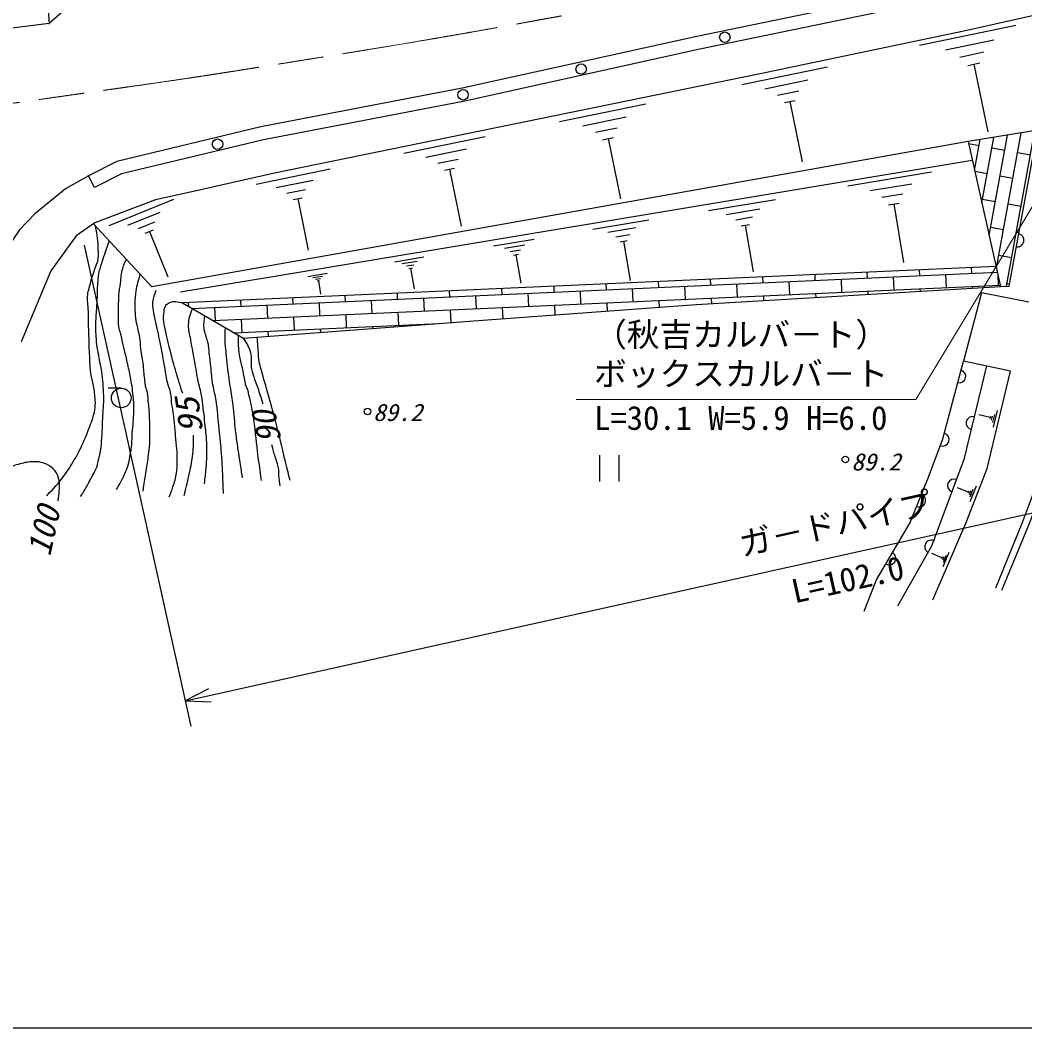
# Model space of a CAD drawing. Units: millimetres, scale not verified. Extents: x 40000 to 680000, y 20000 to 380000.
# Drawn here: x 384296 to 461199, y 205000 to 282138 of the extents above; entities that cross this region are included whole.
import ezdxf
from ezdxf.enums import TextEntityAlignment as Align

# ---------------------------------------------------------------- set-up
doc = ezdxf.new("R2010")
doc.units = ezdxf.units.MM
doc.header["$LTSCALE"] = 1000
doc.linetypes.add('CHAIN', pattern=[18.5, 12, -1.5, 3.5, -1.5])
for name, color, linetype, lineweight in [('M-BGD', 7, 'Continuous', 25), ('M-BMK', 2, 'CHAIN', 13), ('M-STR-HTXT', 7, 'Continuous', 13), ('M-STR-STRC', 7, 'Continuous', 25), ('M-TTL-BAND', 7, 'Continuous', 25)]:
    doc.layers.add(name, color=color, linetype=linetype, lineweight=lineweight)
doc.styles.add('@ＭＳ ゴシック', font='')
doc.styles.add('ＭＳ ゴシック', font='')
doc.styles.get('@ＭＳ ゴシック').set_extended_font_data('@MS Gothic')
doc.styles.get('ＭＳ ゴシック').set_extended_font_data('MS Gothic')

msp = doc.modelspace()

# ---------------------------------------------------------------- linework, layer by layer
at = {"layer": 'M-BGD'}
for p, q in [((386438, 282955), (386516, 281839)), ((453136, 280212), (460519, 281756)), ((455136, 279860), (458827, 280632)), ((456213, 279315), (458059, 279701)), ((439526, 277208), (446105, 278554)), ((456829, 278673), (457752, 278866)), ((457290, 278769), (458371, 273601)), ((441306, 276887), (444595, 277560)), ((442263, 276397), (443907, 276734)), ((425592, 274374), (432188, 275724)), ((442808, 275824), (443631, 275992)), ((443219, 275908), (444162, 271303)), ((472879, 275503), (456851, 272838)), ((427376, 274052), (430674, 274727)), ((428335, 273561), (429984, 273899)), ((413667, 271956), (419891, 273230)), ((428883, 272986), (429707, 273155)), ((429295, 273070), (430240, 268453)), ((457906, 268153), (458825, 273166)), ((458467, 265664), (459873, 273340)), ((459027, 263175), (460922, 273515)), ((459785, 261762), (461971, 273689)), ((456851, 272838), (394374, 261721)), ((456851, 272838), (459348, 261753)), ((457690, 272521), (456889, 272667)), ((457345, 270641), (457776, 272992)), ((459657, 272160), (458673, 272340)), ((415351, 271652), (418462, 272289)), ((461624, 271800), (460641, 271980)), ((457176, 271394), (396561, 261303)), ((416256, 271189), (417812, 271508)), ((416772, 270646), (417550, 270806)), ((389998, 269321), (389537, 270209)), ((402368, 269593), (408015, 270749)), ((417161, 270726), (418053, 266370)), ((447643, 269460), (454049, 270527)), ((458313, 270373), (457367, 270546)), ((460280, 270013), (459297, 270193)), ((403895, 269317), (406718, 269895)), ((449351, 269086), (452554, 269619)), ((391108, 266428), (396053, 268443)), ((404716, 268897), (406128, 269186)), ((405185, 268405), (405891, 268549)), ((405538, 268477), (406347, 264524)), ((450259, 268579), (451860, 268845)), ((436977, 267566), (442108, 268420)), ((438345, 267266), (440911, 267693)), ((450766, 268005), (451567, 268138)), ((451166, 268071), (451913, 263587)), ((458936, 268226), (457952, 268406)), ((460903, 267865), (459920, 268045)), ((392546, 266437), (395018, 267445)), ((439072, 266860), (440355, 267073)), ((394374, 261721), (389918, 266547)), ((393365, 266195), (394601, 266698)), ((428131, 266147), (432420, 266861)), ((429274, 265896), (431419, 266253)), ((439478, 266400), (440120, 266507)), ((439799, 266453), (440397, 262861)), ((459559, 266078), (458576, 266258)), ((393876, 265826), (394494, 266078)), ((394185, 265952), (395595, 262491)), ((420539, 264860), (423645, 265377)), ((429882, 265557), (430954, 265735)), ((460740, 265862), (460543, 265898)), ((421368, 264679), (422921, 264937)), ((430221, 265172), (430758, 265262)), ((430490, 265217), (430989, 262215)), ((412943, 263635), (415200, 264011)), ((421808, 264433), (422584, 264562)), ((422053, 264155), (422442, 264219)), ((422248, 264187), (422610, 262013)), ((460182, 263931), (459199, 264111)), ((413544, 263503), (414673, 263691)), ((413864, 263325), (414428, 263419)), ((414043, 263123), (414325, 263169)), ((414184, 263146), (414447, 261566)), ((457146, 262756), (457126, 263206)), ((397445, 260069), (459102, 262844)), ((406307, 262516), (407789, 262762)), ((406702, 262429), (407443, 262552)), ((406912, 262312), (407283, 262373)), ((437167, 261857), (437146, 262307)), ((441163, 262036), (441142, 262487)), ((445159, 262216), (445138, 262667)), ((447202, 261307), (447157, 262306)), ((449155, 262396), (449134, 262846)), ((451198, 261487), (451153, 262486)), ((453151, 262576), (453130, 263026)), ((455193, 261667), (455149, 262666)), ((459189, 261847), (459155, 262608)), ((399052, 259140), (459325, 261853)), ((407030, 262179), (407215, 262210)), ((407122, 262194), (407295, 261156)), ((421183, 261137), (421163, 261588)), ((425179, 261317), (425159, 261767)), ((429175, 261497), (429155, 261947)), ((431218, 260588), (431173, 261587)), ((433171, 261677), (433150, 262127)), ((435214, 260768), (435169, 261767)), ((439210, 260948), (439165, 261947)), ((443206, 261127), (443161, 262126)), ((453204, 261387), (453195, 261577)), ((457197, 261625), (457191, 261757)), ((460019, 261927), (459822, 261963)), ((405199, 260418), (405179, 260868)), ((409195, 260598), (409175, 261048)), ((413191, 260778), (413171, 261228)), ((415234, 259869), (415189, 260868)), ((417187, 260957), (417167, 261408)), ((419230, 260048), (419185, 261047)), ((423226, 260228), (423181, 261227)), ((427222, 260408), (427177, 261407)), ((437231, 260434), (437212, 260858)), ((441224, 260673), (441208, 261037)), ((445217, 260911), (445204, 261217)), ((449211, 261149), (449200, 261397)), ((397200, 260210), (397187, 260509)), ((399250, 259149), (399205, 260148)), ((401203, 260238), (401183, 260688)), ((403246, 259329), (403201, 260328)), ((407242, 259509), (407197, 260508)), ((411238, 259689), (411193, 260688)), ((417276, 258988), (417232, 259958)), ((421266, 259286), (421228, 260138)), ((425257, 259577), (425224, 260318)), ((429248, 259868), (429220, 260498)), ((433239, 260159), (433216, 260678)), ((401293, 258240), (401248, 259239)), ((405289, 258420), (405244, 259419)), ((409285, 258600), (409240, 259599)), ((413281, 258780), (413236, 259779)), ((400658, 258212), (416335, 258917)), ((407299, 258234), (407287, 258510)), ((411290, 258536), (411283, 258690)), ((415280, 258837), (415279, 258870)), ((403309, 257933), (403291, 258330)), ((392031, 253968), (391031, 253968)), ((459071, 252246), (458770, 250992)), ((458544, 251709), (457666, 251920)), ((458563, 251788), (458525, 251631)), ((458707, 251836), (458632, 251523)), ((458870, 251963), (458720, 251336)), ((428637, 248827), (428637, 246827)), ((430137, 246827), (430137, 248827)), ((456874, 246005), (456038, 246331)), ((456903, 246079), (456844, 245930)), ((457051, 246107), (456935, 245809)), ((457229, 246210), (456996, 245613)), ((457465, 246461), (456998, 245268)), ((454834, 240979), (454076, 241303)), ((454863, 241046), (454805, 240911)), ((455000, 241068), (454884, 240797)), ((455390, 241381), (454927, 240299)), ((455166, 241157), (454935, 240616))]:
    msp.add_line(p, q, dxfattribs=at)
for points in [[(566002, 309055), (544558, 304223), (533169, 301563), (525159, 299860), (485862, 291329), (457129, 285260), (436102, 280887), (418134, 276920), (402713, 273960), (391692, 271329), (389537, 270209), (387762, 269226), (385383, 267286), (384258, 266089), (382940, 264159), (382087, 262550), (381414, 260950), (380819, 258372), (380891, 257255), (380540, 252316), (380047, 246170)], [(566166, 308067), (544781, 303248), (533387, 300587), (525369, 298882), (486071, 290351), (457334, 284281), (436312, 279909), (418336, 275941), (402923, 272982), (392044, 270384), (389998, 269321)], [(488073, 288036), (476862, 285791), (470467, 284444), (456534, 281291), (440943, 278031), (403771, 270423), (397436, 269001), (394647, 268373), (390014, 266614), (388583, 265620), (386638, 262939), (384362, 257507)], [(389765, 284728), (386514, 281876), (347106, 276932), (329725, 275615), (324092, 275344), (315643, 274895), (288127, 274229), (283504, 274102), (263669, 273526), (252491, 273189), (242349, 274098), (226572, 276240), (225485, 276258), (212566, 278435), (203571, 280077), (184657, 284118)], [(459348, 261753), (459989, 261766), (462181, 273724)], [(459001, 263290), (396721, 260488), (401391, 257788), (419703, 259171), (436038, 260363), (459348, 261753)], [(461506, 260545), (457893, 261255), (456492, 256045)], [(466372, 259716), (463847, 251243), (460977, 243595), (458950, 238664)], [(466851, 259573), (464322, 251084), (463473, 248630), (461442, 243412), (459412, 238474)], [(448889, 236889), (449852, 239296), (451635, 242319), (452391, 243627), (453830, 247144), (454921, 250092), (456492, 256045)], [(458269, 255669), (456529, 248510), (454062, 241880), (451446, 237285)], [(454166, 237752), (456704, 243692), (458318, 247819), (460106, 255280), (456492, 256045)]]:
    msp.add_lwpolyline(points, dxfattribs=at)
for centre, radius in [((438234, 280832), 400), ((427237, 278392), 400), ((418197, 276425), 400), ((399403, 272643), 400), ((392031, 253218), 750), ((410888, 252187), 250), ((447459, 248504), 250)]:
    msp.add_circle(centre, radius, dxfattribs=at)
for centre, start, end in [((460634, 265286), 259.61576, 79.61576), ((456182, 254872), 255.22543, 75.22543), ((457206, 251296), 76.33688, 256.33688), ((454902, 250039), 249.6768, 69.6768), ((455785, 246511), 69.59027, 249.59027), ((453105, 245374), 247.75098, 67.75098), ((454033, 241829), 60.35223, 240.35223), ((450821, 240939), 239.46695, 59.46695)]:
    msp.add_arc(centre, 500, start, end, dxfattribs=at)
for points, knots in [([(386328, 245735), (386976, 246411), (387187, 246613), (387648, 247247), (387983, 247707), (388151, 247980), (388440, 248471), (388635, 248801), (388744, 248987), (388906, 249335), (389212, 249991), (389379, 250363), (389625, 251044), (389800, 251532), (389923, 251803), (390009, 252314), (390055, 252593), (390058, 252754), (390042, 253036), (390018, 253479), (389983, 253726), (389907, 254163), (389844, 254528), (389762, 254723), (389704, 255088), (389651, 255422), (389660, 255614), (389640, 255952), (389575, 257058), (389573, 257680), (389537, 258787), (389520, 259340), (389530, 259651), (389499, 260204), (389486, 260440), (389440, 260570), (389447, 260807), (389459, 261241), (389544, 261479), (389647, 261902), (389771, 262412), (389879, 262687), (390047, 263184), (390114, 263382), (390196, 263480), (390237, 263685), (390307, 264030), (390279, 264233), (390279, 264586), (390280, 265297), (390206, 265562), (390060, 266393)], [0, 0, 0, 0, 1, 1, 1, 2, 2, 2, 3, 3, 3, 4, 4, 4, 5, 5, 5, 6, 6, 6, 7, 7, 7, 8, 8, 8, 9, 9, 9, 10, 10, 10, 11, 11, 11, 12, 12, 12, 13, 13, 13, 14, 14, 14, 15, 15, 15, 16, 16, 16, 17, 17, 17, 17]), ([(388924, 245667), (389165, 246063), (389228, 246169), (389413, 246495), (389633, 246881), (389755, 247098), (389954, 247494), (390038, 247662), (390099, 247751), (390159, 247929), (390239, 248171), (390259, 248313), (390317, 248561), (390372, 248794), (390413, 248922), (390452, 249158), (390516, 249544), (390517, 249765), (390547, 250155), (390590, 250724), (390592, 251044), (390619, 251614), (390650, 252301), (390711, 252686), (390693, 253374), (390673, 254105), (390628, 254515), (390535, 255240), (390483, 255651), (390424, 255877), (390350, 256285), (390294, 256596), (390248, 256767), (390201, 257080), (390153, 257404), (390144, 257588), (390118, 257915), (390096, 258182), (390080, 258332), (390079, 258600), (390078, 258971), (390106, 259179), (390126, 259550), (390153, 260032), (390179, 260301), (390202, 260783), (390224, 261256), (390209, 261522), (390242, 261994), (390262, 262289), (390268, 262456), (390325, 262745), (390397, 263105), (390477, 263297), (390583, 263648), (390773, 264277), (390852, 264480), (391124, 265241)], [0, 0, 0, 0, 1, 1, 1, 2, 2, 2, 3, 3, 3, 4, 4, 4, 5, 5, 5, 6, 6, 6, 7, 7, 7, 8, 8, 8, 9, 9, 9, 10, 10, 10, 11, 11, 11, 12, 12, 12, 13, 13, 13, 14, 14, 14, 15, 15, 15, 16, 16, 16, 17, 17, 17, 18, 18, 18, 19, 19, 19, 19]), ([(391680, 246215), (391843, 246490), (391888, 246568), (392009, 246801), (392161, 247090), (392238, 247257), (392364, 247559), (392462, 247792), (392534, 247919), (392595, 248164), (392665, 248444), (392668, 248608), (392720, 248892), (392749, 249054), (392782, 249142), (392803, 249306), (392864, 249777), (392850, 250045), (392881, 250518), (392925, 251181), (392992, 251551), (392995, 252215), (392998, 252659), (393000, 252909), (392954, 253351), (392892, 253953), (392835, 254289), (392722, 254884), (392631, 255367), (392568, 255636), (392460, 256116), (392290, 256865), (392199, 257286), (392015, 258031), (391964, 258234), (391920, 258344), (391879, 258549), (391848, 258699), (391828, 258783), (391818, 258935), (391801, 259176), (391816, 259312), (391819, 259553), (391828, 260144), (391825, 260476), (391861, 261066), (391883, 261433), (391925, 261637), (391974, 262002), (392033, 262447), (392012, 262710), (392149, 263138), (392237, 263414), (392280, 263524), (392431, 263825)], [0, 0, 0, 0, 1, 1, 1, 2, 2, 2, 3, 3, 3, 4, 4, 4, 5, 5, 5, 6, 6, 6, 7, 7, 7, 8, 8, 8, 9, 9, 9, 10, 10, 10, 11, 11, 11, 12, 12, 12, 13, 13, 13, 14, 14, 14, 15, 15, 15, 16, 16, 16, 17, 17, 17, 18, 18, 18, 18]), ([(393702, 246083), (393811, 246755), (393839, 246926), (393921, 247468), (393996, 247963), (394043, 248239), (394106, 248736), (394156, 249133), (394198, 249354), (394218, 249754), (394243, 250240), (394225, 250514), (394217, 251001), (394209, 251491), (394215, 251766), (394181, 252255), (394165, 252478), (394144, 252602), (394121, 252825), (394089, 253130), (394099, 253304), (394041, 253605), (394002, 253808), (393939, 253911), (393896, 254113), (393864, 254263), (393865, 254350), (393848, 254503), (393795, 254970), (393780, 255233), (393725, 255700), (393666, 256197), (393607, 256473), (393545, 256970), (393496, 257357), (393498, 257577), (393433, 257961), (393391, 258207), (393341, 258339), (393291, 258583), (393231, 258876), (393190, 259039), (393156, 259336), (393117, 259663), (393099, 259848), (393099, 260178), (393098, 260570), (393105, 260791), (393148, 261182), (393213, 261779), (393292, 261998), (393487, 262681)], [0, 0, 0, 0, 1, 1, 1, 2, 2, 2, 3, 3, 3, 4, 4, 4, 5, 5, 5, 6, 6, 6, 7, 7, 7, 8, 8, 8, 9, 9, 9, 10, 10, 10, 11, 11, 11, 12, 12, 12, 13, 13, 13, 14, 14, 14, 15, 15, 15, 16, 16, 16, 17, 17, 17, 17]), ([(395711, 245660), (395849, 246020), (395887, 246116), (395987, 246413), (396057, 246621), (396103, 246735), (396157, 246947), (396208, 247148), (396234, 247262), (396259, 247468), (396301, 247805), (396310, 247996), (396319, 248335), (396325, 248562), (396331, 248690), (396320, 248917), (396304, 249260), (396271, 249451), (396240, 249793), (396205, 250175), (396189, 250390), (396152, 250772), (396108, 251236), (396094, 251497), (396033, 251959), (395994, 252247), (395956, 252405), (395916, 252693), (395865, 253053), (395899, 253265), (395813, 253618), (395755, 253860), (395678, 253983), (395617, 254224), (395482, 254748), (395465, 255054), (395367, 255586), (395249, 256219), (395184, 256574), (395059, 257206), (394918, 257917), (394842, 258316), (394687, 259024), (394627, 259302), (394569, 259453), (394524, 259734), (394483, 259988), (394456, 260131), (394458, 260388), (394461, 260821), (394554, 261004), (394719, 261465)], [0, 0, 0, 0, 1, 1, 1, 2, 2, 2, 3, 3, 3, 4, 4, 4, 5, 5, 5, 6, 6, 6, 7, 7, 7, 8, 8, 8, 9, 9, 9, 10, 10, 10, 11, 11, 11, 12, 12, 12, 13, 13, 13, 14, 14, 14, 15, 15, 15, 16, 16, 16, 17, 17, 17, 17]), ([(396739, 253565), (396565, 254093), (396521, 254233), (396389, 254665), (396167, 255389), (396052, 255798), (395863, 256532), (395675, 257259), (395575, 257669), (395417, 258403), (395363, 258656), (395325, 258797), (395294, 259054), (395257, 259359), (395262, 259536), (395310, 259839), (395338, 260022), (395341, 260140), (395443, 260293), (395525, 260415), (395617, 260446), (395747, 260514), (396084, 260690), (396334, 260576), (396721, 260488)], [0, 0, 0, 0, 1, 1, 1, 2, 2, 2, 3, 3, 3, 4, 4, 4, 5, 5, 5, 6, 6, 6, 7, 7, 7, 8, 8, 8, 8]), ([(398394, 246632), (398474, 247202), (398495, 247362), (398534, 247832), (398577, 248354), (398587, 248648), (398591, 249171), (398594, 249509), (398589, 249698), (398568, 250035), (398549, 250329), (398528, 250493), (398496, 250785), (398416, 251535), (398377, 251956), (398277, 252704), (398227, 253082), (398211, 253296), (398133, 253669), (398083, 253911), (398026, 254039), (397971, 254280), (397834, 254884), (397796, 255231), (397685, 255841), (397554, 256561), (397472, 256963), (397353, 257685), (397280, 258123), (397177, 258366), (397187, 258810), (397199, 259307), (397288, 259527), (397477, 260050)], [0, 0, 0, 0, 1, 1, 1, 2, 2, 2, 3, 3, 3, 4, 4, 4, 5, 5, 5, 6, 6, 6, 7, 7, 7, 8, 8, 8, 9, 9, 9, 10, 10, 10, 11, 11, 11, 11]), ([(399858, 245906), (399839, 246465), (399832, 246608), (399812, 247058), (399772, 247930), (399761, 248420), (399684, 249290), (399647, 249698), (399622, 249925), (399577, 250332), (399440, 251553), (399450, 252251), (399215, 253457), (399170, 253685), (399126, 253808), (399083, 254036), (398978, 254586), (398970, 254903), (398904, 255460), (398840, 256007), (398815, 256315), (398751, 256862), (398723, 257103), (398721, 257240), (398674, 257478), (398639, 257654), (398584, 257744), (398529, 257915), (398487, 258047), (398458, 258121), (398425, 258256), (398308, 258727), (398377, 258947), (398434, 259497)], [0, 0, 0, 0, 1, 1, 1, 2, 2, 2, 3, 3, 3, 4, 4, 4, 5, 5, 5, 6, 6, 6, 7, 7, 7, 8, 8, 8, 9, 9, 9, 10, 10, 10, 11, 11, 11, 11]), ([(401313, 247100), (401214, 247761), (401190, 247926), (401112, 248456), (400996, 249237), (400917, 249672), (400819, 250456), (400723, 251231), (400707, 251670), (400615, 252447), (400548, 253021), (400496, 253341), (400412, 253913), (400368, 254213), (400337, 254380), (400295, 254679), (400239, 255072), (400216, 255293), (400169, 255686), (400121, 256089), (400091, 256314), (400052, 256718), (400018, 257077), (399990, 257278), (399983, 257639), (399976, 258007), (399987, 258138), (400021, 258580)], [0, 0, 0, 0, 1, 1, 1, 2, 2, 2, 3, 3, 3, 4, 4, 4, 5, 5, 5, 6, 6, 6, 7, 7, 7, 8, 8, 8, 9, 9, 9, 9]), ([(402763, 246905), (402640, 247781), (402610, 248006), (402518, 248713), (402373, 249833), (402341, 250467), (402177, 251585), (402111, 252041), (402063, 252294), (401974, 252747), (401919, 253031), (401864, 253185), (401801, 253468), (401769, 253613), (401769, 253700), (401723, 253842), (401685, 253959), (401629, 254011), (401591, 254127), (401535, 254301), (401526, 254405), (401489, 254583), (401413, 254951), (401380, 255159), (401305, 255528), (401227, 255912), (401154, 256122), (401092, 256510), (400998, 257091), (401008, 257313), (400999, 258014)], [0, 0, 0, 0, 1, 1, 1, 2, 2, 2, 3, 3, 3, 4, 4, 4, 5, 5, 5, 6, 6, 6, 7, 7, 7, 8, 8, 8, 9, 9, 9, 10, 10, 10, 10]), ([(402905, 252745), (402788, 253130), (402755, 253231), (402654, 253540), (402512, 253972), (402410, 254206), (402268, 254637), (402167, 254945), (402096, 255115), (402034, 255433), (401941, 255912), (402072, 256209), (401942, 256680), (401813, 257146), (401688, 257338), (401391, 257788)], [0, 0, 0, 0, 1, 1, 1, 2, 2, 2, 3, 3, 3, 4, 4, 4, 5, 5, 5, 5]), ([(404954, 246901), (404707, 247912), (404645, 248166), (404448, 248978), (404219, 249918), (404109, 250449), (403866, 251385), (403662, 252173), (403533, 252610), (403313, 253394), (403093, 254181), (402956, 254619), (402744, 255408), (402681, 255642), (402634, 255771), (402591, 256010), (402543, 256281), (402555, 256438), (402532, 256713), (402494, 257164), (402483, 257305), (402436, 257867)], [0, 0, 0, 0, 1, 1, 1, 2, 2, 2, 3, 3, 3, 4, 4, 4, 5, 5, 5, 6, 6, 6, 7, 7, 7, 7]), ([(396854, 245757), (397060, 246587), (397118, 246811), (397257, 247493), (397371, 248061), (397464, 248375), (397521, 248952), (397575, 249504), (397570, 249712), (397552, 250372)], [0, 0, 0, 0, 1, 1, 1, 2, 2, 2, 3, 3, 3, 3]), ([(404187, 246478), (404152, 246770), (404144, 246847), (404121, 247085), (404087, 247429), (404125, 247629), (404052, 247967), (403988, 248263), (403904, 248416), (403817, 248706), (403710, 249068), (403680, 249189), (403565, 249639)], [0, 0, 0, 0, 1, 1, 1, 2, 2, 2, 3, 3, 3, 4, 4, 4, 4]), ([(387204, 245339), (387263, 245685), (387275, 245798), (387288, 246095), (387306, 246508), (387354, 246761), (387216, 247151), (387118, 247431), (387037, 247596), (386820, 247799), (386586, 248019), (386417, 248117), (386112, 248219), (385811, 248319), (385626, 248340), (385309, 248339), (384905, 248337), (384681, 248264), (384289, 248171), (383861, 248069), (383640, 247946), (383221, 247811), (382731, 247653), (382417, 247666), (381961, 247427), (381636, 247256), (381462, 247136), (381193, 246887), (380763, 246490), (380673, 246206), (380401, 245615)], [0, 0, 0, 0, 1, 1, 1, 2, 2, 2, 3, 3, 3, 4, 4, 4, 5, 5, 5, 6, 6, 6, 7, 7, 7, 8, 8, 8, 9, 9, 9, 10, 10, 10, 10])]:
    msp.add_open_spline(points, degree=3, knots=knots, dxfattribs=at)
at = {"layer": 'M-BMK'}
msp.add_open_spline([(565334, 313074), (563109, 312244), (562469, 312031), (560603, 311454), (557850, 310602), (556264, 310267), (553447, 309660), (549816, 308879), (547759, 308554), (544113, 307843), (537812, 306614), (534251, 306078), (527983, 304689), (519769, 302868), (515232, 301573), (507068, 299540), (503266, 298594), (501155, 297990), (497340, 297097), (493154, 296117), (490779, 295701), (486564, 294859), (482748, 294096), (480596, 293743), (476780, 292987), (472767, 292192), (470529, 291700), (466526, 290856), (456346, 288711), (450665, 287404), (440475, 285308), (434235, 284024), (430724, 283381), (424457, 282233), (415768, 280640), (410880, 279863), (402157, 278468), (396447, 277555), (393235, 277131), (387512, 276310), (380209, 275263), (376107, 274754), (368792, 273794), (367114, 273574), (366174, 273450), (364493, 273253), (360611, 272799), (358435, 272555), (354544, 272191), (345262, 271324), (340054, 270933), (330756, 270268), (326053, 269932), (323412, 269819), (318701, 269625), (311670, 269335), (307726, 269267), (300689, 269199), (293932, 269133), (290147, 269306), (283390, 269297), (277830, 269290), (274715, 269245), (269155, 269170), (264198, 269102), (261423, 268862), (256465, 268893), (254598, 268904), (253551, 268960), (251689, 269094), (248199, 269345), (246253, 269612), (242785, 270078), (238113, 270707), (235525, 271258), (230874, 272026), (229610, 272235), (228910, 272411), (227638, 272565), (226990, 272644), (226620, 272619), (225972, 272695), (222856, 273062), (221127, 273399), (218031, 273908), (208413, 275490), (203024, 276378), (193449, 278204), (189637, 278930), (187522, 279447), (183752, 280368), (178429, 281669), (175468, 282488), (170213, 284039), (162854, 286212), (158748, 287490), (151449, 289857), (139447, 293751), (132713, 295917), (120862, 300249), (113438, 302962), (109358, 304689), (102012, 307608), (98090, 309166), (95909, 310078), (91992, 311649), (87391, 313494), (84799, 314490), (80210, 316363), (78827, 316927), (78390, 317103), (76671, 317814)], degree=3, knots=[0, 0, 0, 0, 1, 1, 1, 2, 2, 2, 3, 3, 3, 4, 4, 4, 5, 5, 5, 6, 6, 6, 7, 7, 7, 8, 8, 8, 9, 9, 9, 10, 10, 10, 11, 11, 11, 12, 12, 12, 13, 13, 13, 14, 14, 14, 15, 15, 15, 16, 16, 16, 17, 17, 17, 18, 18, 18, 19, 19, 19, 20, 20, 20, 21, 21, 21, 22, 22, 22, 23, 23, 23, 24, 24, 24, 25, 25, 25, 26, 26, 26, 27, 27, 27, 28, 28, 28, 29, 29, 29, 30, 30, 30, 31, 31, 31, 32, 32, 32, 33, 33, 33, 34, 34, 34, 35, 35, 35, 36, 36, 36, 37, 37, 37, 37], dxfattribs=at)
at = {"layer": 'M-STR-HTXT'}
for p, q in [((452857, 253104), (465644, 274300)), ((426857, 253104), (452857, 253104))]:
    msp.add_line(p, q, dxfattribs=at)
at = {"layer": 'M-STR-STRC'}
for p, q in [((389184, 264911), (397359, 228084)), ((396926, 230036), (497523, 252367)), ((398700, 230960), (396926, 230036)), ((396926, 230036), (398924, 229949))]:
    msp.add_line(p, q, dxfattribs=at)
at = {"layer": 'M-TTL-BAND'}
msp.add_line((40000, 205000), (579000, 205000), dxfattribs=at)

# ---------------------------------------------------------------- texts
at = {"layer": 'M-BGD', "style": 'ＭＳ ゴシック', "oblique": 15, "width": 1.1}
msp.add_text('95', height=1833, rotation=98.335, dxfattribs=at).set_placement((397200, 251867), align=Align.MIDDLE_CENTER)
at = {"layer": 'M-BGD', "style": 'ＭＳ ゴシック', "oblique": 15}
for s, rotation, p in [('90', 102.645, (403146, 250982)), ('100', 77.541, (386095, 243049))]:
    msp.add_text(s, height=1833, rotation=rotation, dxfattribs=at).set_placement(p, align=Align.MIDDLE_CENTER)
at = {"layer": 'M-BGD', "style": 'ＭＳ ゴシック', "oblique": 15, "width": 1.05}
for p in [(413207, 252113), (449812, 248327)]:
    msp.add_text('89.2', height=1320, dxfattribs=at).set_placement(p, align=Align.MIDDLE_CENTER)
at = {"layer": 'M-STR-HTXT', "style": 'ＭＳ ゴシック'}
for s, p in [('（秋吉カルバ－ト）', (428232, 256604)), ('ボックスカルバ－ト', (428232, 253604))]:
    msp.add_text(s, height=1833, dxfattribs=at).set_placement(p, align=Align.BOTTOM_LEFT)
msp.add_text('L=30.1 W=5.9 H=6.0', height=1833, dxfattribs=at).set_placement((428232, 252604), align=Align.TOP_LEFT)
at = {"layer": 'M-STR-STRC', "style": 'ＭＳ ゴシック'}
msp.add_text('ガ－ドパイプ', height=1833, rotation=12.516, dxfattribs=at).set_placement((447008, 242178), align=Align.BOTTOM_CENTER)
at = {"layer": 'M-STR-STRC', "style": '@ＭＳ ゴシック'}
msp.add_text('L=102.0', height=1833, rotation=12.516, dxfattribs=at).set_placement((447441, 240225), align=Align.TOP_CENTER)

doc.saveas('drawing.dxf')
